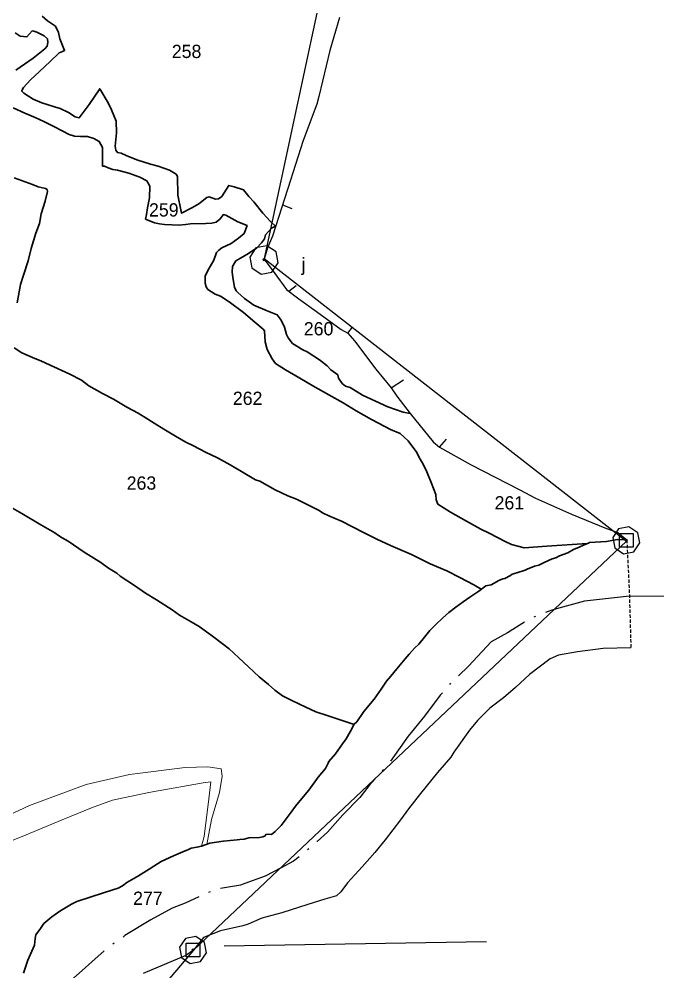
# Model space of a CAD drawing. Header units: millimetres. Extents: x -8 to 13596, y -8 to 3042.
# Drawn here: x 381.9 to 478.3, y 158.8 to 302.5 of the extents above; entities that cross this region are included whole.
import ezdxf

# ---------------------------------------------------------------- set-up
doc = ezdxf.new("R2010")
doc.units = ezdxf.units.MM
doc.header["$MEASUREMENT"] = 0
doc.linetypes.add('04b018', pattern=[5.49, 4.32, -0.54, 0.09, -0.54])
doc.linetypes.add('DASHED', pattern=[0.75, 0.5, -0.25])
for name, color, linetype in [('Image', 7, 'Continuous'), ('Line_River', 5, 'Continuous'), ('Line_Traverse', 160, 'Continuous'), ('Poly_Village_Bndry', 250, 'Continuous'), ('Sym_Stone_BandoBast_Chou Pat', 250, 'Continuous'), ('Sym_Stone_Munara', 250, 'Continuous'), ('Sym_Traverse_Stone', 5, 'Continuous'), ('Text_Survey_Gat_No', 7, 'Continuous'), ('Text_Traverse_Stone', 5, 'Continuous')]:
    doc.layers.add(name, color=color, linetype=linetype)
doc.layers.add('Line_Miscellaneous', color=4, linetype='Continuous', lineweight=20)
doc.layers.add('Poly_Survey_Bndry', color=250, linetype='Continuous', lineweight=30)
doc.layers.add('Village_Devide_Line', color=7, linetype='Continuous', true_color=0x000000)
doc.styles.add('Roman', font='Sakal_Marathi_N_Ship.TTF')
doc.styles.add('Text Map', font='')
doc.styles.get('Text Map').set_extended_font_data('Sakal Marathi')
picture_1 = doc.add_image_def('image1.jpg', size_in_pixel=(8950, 12638))

# ---------------------------------------------------------------- blocks, each defined once
blk = doc.blocks.new('Sym_Traverse_Stone')
at = {"layer": 'Sym_Traverse_Stone'}
blk.add_lwpolyline([(3.22, -0.65), (2.74, 1.82), (0.65, 3.22), (-1.82, 2.74), (-3.22, 0.65), (-2.74, -1.82), (-0.65, -3.22), (1.82, -2.74)], close=True, dxfattribs=at)
blk = doc.blocks.new('Sym_Bonda_Bast_Chou Pat')
at = {"color": 0}
blk.add_lwpolyline([(-1.65, -1.65), (-1.65, 1.65), (1.65, 1.65), (1.65, -1.65)], close=True, dxfattribs=at)
blk.add_circle((0.01, 0.03), 0.21, dxfattribs=at)
blk = doc.blocks.new('A$C49D600D6')
at = {"layer": 'Sym_Stone_BandoBast_Chou Pat'}
blk.add_blockref('Sym_Bonda_Bast_Chou Pat', (3.22, 3.22), dxfattribs=at)
at = {"layer": 'Sym_Traverse_Stone'}
blk.add_blockref('Sym_Traverse_Stone', (3.22, 3.22), dxfattribs=at)
blk = doc.blocks.new('MINOR TRAVERSE STATION')
at = {"linetype": 'Continuous'}
blk.add_hatch(color=0, dxfattribs=at).paths.add_polyline_path([(0.088, 0, 1), (-0.088, 0, 1)])
at = {"color": 0, "const_width": 0.00123}
blk.add_lwpolyline([(0.859, -0.557), (0, 1.044), (-0.859, -0.557)], close=True, dxfattribs=at)
at = {"color": 0}
blk.add_circle((0, 0), 0.0879, dxfattribs=at)

msp = doc.modelspace()

# ---------------------------------------------------------------- linework, layer by layer
at = {"layer": 'Line_Miscellaneous'}
for points in [[(360.84, 165.28), (357.33, 163.24), (351.98, 160.83), (349.01, 159.77), (347.69, 162.11), (352.98, 165.39), (360.08, 170.09), (363.34, 172.65), (366.9, 175.15), (371.44, 178.01), (377.01, 180.88), (383.48, 183.88), (392.06, 187.05), (398.57, 188.55), (406.98, 189.61), (410.42, 189.74), (412.42, 189.43), (412.55, 188.33), (412.17, 185.83), (410.95, 181.78), (410.22, 178.02)], [(364.43, 168.8), (370.33, 173.39), (371.92, 174.6), (375.72, 176.54), (382.99, 179.47), (388.44, 181.71), (392.84, 183.53), (396.01, 184.68), (401.47, 185.82), (409.69, 187.29), (410.86, 187.46), (410.57, 184.88), (409.85, 179.22), (409.44, 177.76)]]:
    msp.add_lwpolyline(points, dxfattribs=at)
at = {"layer": 'Line_River', "linetype": '04b018', "ltscale": 3, "flags": 128}
msp.add_lwpolyline([(474, 215.46), (467.22, 214.71), (463.89, 213.79), (462.28, 213.34), (459.03, 212.07), (455.62, 209.91), (453.12, 208.56), (449.75, 204.89), (447.05, 202.35), (445.46, 200.51), (443.08, 197.34), (440.62, 194.35), (437.64, 190.16), (434.73, 186.91), (433.31, 185.09), (430.76, 182.48), (428.43, 179.86), (426.87, 178.45), (424.33, 176.24), (423.34, 175.5), (421.46, 174.49), (419.07, 173.22), (415.99, 172.13), (415.32, 171.88), (412.09, 171.35), (410.18, 170.62), (407, 169.18), (404.99, 168.38), (401.8, 166.62), (397.89, 164.26), (395.07, 162.24), (392.9, 160.32), (391.42, 159.01), (389.73, 157.52), (387.69, 155.26), (386.7, 153.9), (384.93, 151.16), (384.02, 149.27), (382.87, 146.16), (381.64, 142.81), (380.57, 140.49), (380.02, 138.62), (379.01, 135.74), (378.01, 132.92), (376.9, 130.09), (376.08, 128.22), (375.56, 126.38), (374.41, 123.95), (373.15, 121.27), (371.54, 119.21), (369.86, 117.04), (368.04, 114.69), (366.48, 112.83), (364.41, 110.69), (361.77, 108.25), (359.59, 106.47), (356.18, 104.54), (353.99, 103.43), (351.78, 101.97), (349.23, 100.79), (345.6, 99.11), (344.27, 98.35), (342.36, 97.31), (339.09, 96.29), (336.98, 95.45), (334.73, 94.73), (331.25, 93.8), (329, 93.04), (326.58, 92.38), (322.46, 91.66), (319.56, 91.6), (316.98, 91.95), (312.88, 92.77), (310.31, 93.79), (307.03, 95.1), (303.13, 97.53), (300.48, 99.79), (297.01, 103.22), (293.72, 106.18), (290.27, 109.27), (289.84, 109.89), (287.78, 111.51), (284.27, 113.9), (282.27, 115.75), (278.88, 118.15), (275.53, 120.69), (272.24, 122.83), (269.97, 124.04), (267.67, 125.07), (264.21, 126.3), (258.61, 128.06), (253.93, 129.54), (251.42, 130.33), (248.84, 130.84), (245.86, 131.77), (245.1, 132), (242.25, 132.94), (239.12, 133.96), (237.37, 134.53), (233.53, 135.45), (230.69, 136.07), (228.14, 136.85), (224.37, 138.2), (221.87, 139.1), (217.84, 140.4), (213.07, 141.87), (209.75, 142.89), (206.62, 143.99), (204.58, 144.83), (200.88, 145.61), (196.49, 147.14), (192.52, 148.67), (189.82, 149.54), (187.14, 150.4), (184.06, 151.39), (182.32, 152.21), (179.42, 153.01), (177.51, 153.54), (175.52, 153.98)], dxfattribs=at)
at = {"layer": 'Line_Traverse'}
msp.add_lwpolyline([(55.14, 446.99), (100.19, 454.58), (104.47, 455.78), (224.77, 473.11), (461.17, 463.41), (418.9, 266.35), (473.54, 223.76), (408.25, 162.09), (348.15, 91.29), (230.73, 129.78), (178.95, 201.71), (100.39, 217.95), (74.08, 298.71), (55.02, 301.46)], dxfattribs=at)
at = {"layer": 'Poly_Survey_Bndry'}
for points in [[(440.92, 243.02), (439.86, 243.2), (437.54, 243.98), (435.68, 244.86), (433.73, 245.78), (431.88, 246.92), (431.19, 247.12), (430.64, 247.54), (430.11, 248.32), (430.01, 248.81), (428.95, 249.56), (428.41, 250.19), (427.24, 251.07), (425.4, 252.29), (424.72, 252.59), (423.18, 253.57), (422.5, 254.4), (422.24, 254.93), (421.95, 255.99), (421.48, 257.08), (420.86, 257.85), (419.37, 258.47), (417.35, 259.32), (415.93, 260.36), (414.91, 261.23), (414.65, 261.47), (414.42, 262.04), (414.18, 263.52), (414.05, 264.36), (414.12, 265.14), (414.49, 265.75), (414.64, 266.01), (415.3, 266.43), (416.55, 267.11), (417.78, 267.97), (418.51, 268.74), (418.94, 269.32), (419.1, 269.96), (420, 270.95), (420.63, 271.25), (419.87, 271.96), (418.67, 273.2), (417.35, 274.91), (416.57, 275.73), (415.78, 276.72), (414.36, 277.2), (413.56, 277.38), (412.85, 276.28), (412.49, 275.71), (411.99, 275.35), (411.55, 275.3), (410.6, 275.65), (410.27, 275.55), (409.03, 274.59), (407.97, 274.03), (406.4, 273.21), (406.3, 273.73), (405.86, 275.91), (405.8, 278.73), (405.61, 279.08), (404.59, 279.67), (402.92, 280.27), (401.76, 280.6), (399.67, 281.26), (398.08, 281.92), (397.3, 282.24), (396.75, 282.33), (396.52, 282.72), (396.43, 283.32), (396.63, 285.33), (396.56, 287.09), (395.84, 288.77), (395.38, 289.84), (394.1, 291.96), (392.47, 289.57), (390.97, 287.56), (390.38, 287.71), (389.35, 288.4), (388.13, 288.97), (387.25, 289.24), (385.34, 289.82), (384.04, 290.41), (382.65, 291.29), (382.33, 291.58), (382.32, 291.71), (382.58, 292.14), (383.63, 293.31), (385.01, 294.57), (386.59, 296.07), (387.99, 297.4), (388.47, 297.59), (388.77, 297.72), (388.28, 298.97), (388.08, 299.47), (387.88, 300.43), (387.39, 301.41), (386.22, 302.23), (385.42, 302.93)], [(381.33, 300.41), (382.1, 299.9), (383.11, 299.78), (383.87, 300.68), (384.14, 300.66), (384.62, 300.51), (385.71, 299.93), (386.22, 299.49), (386.28, 298.94), (386.13, 298.4), (385.79, 297.97), (384.03, 296.58), (381.42, 294.79)], [(467.64, 223.38), (461.55, 222.99), (458.1, 222.73), (456.22, 223.23), (455.18, 223.76), (454.2, 224.25), (452.72, 225), (451.58, 225.54), (449.4, 226.77), (447, 228.12), (445.11, 229.31), (444.85, 230), (444.78, 230.78), (444.07, 232.58), (443.42, 234.22), (442.87, 235.35), (442.29, 236.36), (441.91, 237.11), (440.6, 238.85), (439.4, 239.98), (437.98, 240.57), (436.17, 241.52), (435.1, 242.08), (432.8, 243.39), (430.83, 244.59), (428.63, 245.79), (426.26, 247.18), (424.3, 248.33), (422.13, 249.6), (420.63, 250.56), (420.08, 251.23), (419.36, 252.67), (419.03, 253.79), (418.96, 255.45), (418.76, 255.7), (417.47, 256.77), (415.79, 258.22), (413.6, 259.84), (412.3, 260.69), (411.48, 261), (410.39, 261.7), (410.13, 262.09), (409.98, 262.64), (409.99, 263.71), (410.42, 264.57), (411.3, 266.11), (411.68, 267.28), (412.06, 267.61), (412.49, 267.98), (413.91, 268.65), (415.04, 269.42), (415.9, 270.16), (416.33, 271.34), (414.91, 271.9), (413.11, 272.88), (412.74, 273), (412.21, 272.28), (411.65, 271.83), (411.01, 271.7), (410.09, 271.65), (407.79, 271.61), (407.03, 271.48), (406.06, 271.42), (403.88, 271.5), (403.12, 271.59), (402.33, 271.77), (401, 272.31), (401.14, 273.01), (401.29, 274.03), (401.61, 275.51), (401.66, 277.29), (401.18, 278.08), (400.14, 278.61), (398.46, 279.25), (396.75, 279.68), (396.07, 279.77), (395.38, 280.06), (394.82, 280.3), (394.48, 280.3), (394.5, 283.1), (394.01, 284.02), (393.2, 284.48), (392.22, 284.77), (391.2, 284.77), (390.27, 284.84), (389.47, 285.05), (388.44, 285.63), (387.04, 286.35), (385.64, 287.02), (384.35, 287.63), (382.78, 288.28), (381.04, 289.09)], [(381.16, 278.53), (383.96, 277.51), (384.82, 277.2), (385.91, 276.93), (386.15, 276.76), (386.2, 276.45), (385.83, 275.03), (385.26, 273.13), (384.99, 271.65), (384.46, 270.2), (383.73, 267.89), (383.27, 266.03), (382.57, 263.84), (382.13, 262.44), (381.63, 259.67)], [(381.19, 252.88), (382.32, 252.16), (383.95, 251.43), (385.3, 250.87), (387.14, 250.02), (389.55, 248.92), (391.36, 248), (392.46, 247.19), (394.51, 246.01), (396.16, 245.14), (398.17, 243.96), (399.87, 243.06), (401.36, 242.12), (402.29, 241.53), (403.75, 240.61), (405.53, 239.56), (407.07, 238.65), (408.24, 238.1), (410.02, 237.17), (411.86, 236.29), (413.79, 235.27), (415.48, 234.26), (417.58, 233), (418.26, 232.8), (420.58, 231.49), (422.49, 230.57), (423.75, 230.06), (425.38, 229.26), (427.07, 228.44), (427.82, 227.96), (428.67, 227.54), (430.58, 226.74), (433.87, 225.06), (435.9, 224.03), (437.96, 223.09), (441.12, 221.73), (443.93, 220.34), (446.45, 219.28), (448.4, 218.28), (450.55, 217.18), (451.64, 216.49)], [(380.23, 229.12), (382.33, 227.94), (385.19, 226.2), (387.29, 225.02), (387.85, 224.6), (388.44, 224.25), (389.33, 223.73), (391.74, 222.1), (394.25, 220.52), (395.41, 219.68), (396.65, 218.9), (397.17, 218.47), (399.31, 217.08), (400.98, 215.88), (402.63, 214.88), (405.02, 213.39), (406.13, 212.59), (407.9, 211.58), (409.11, 210.89), (411.11, 209.43), (412.57, 208.29), (413.62, 207.49), (415.79, 205.49), (418.15, 203.3), (419.55, 202.11), (420.52, 201.29), (421.66, 200.44), (423.05, 199.71), (425.2, 198.71), (426.7, 198), (428.57, 197.39), (431.55, 196.41), (432.46, 196.11)], [(407.9, 177.45), (408.74, 177.58), (409.44, 177.76), (410.71, 178.19), (412.69, 178.49), (414.83, 178.7), (415.2, 178.74), (415.88, 178.8), (416.58, 178.99), (418.2, 179.08), (418.68, 179.17), (419.05, 179.31), (419.17, 179.53), (419.6, 179.55), (419.98, 179.51), (420.57, 179.98), (421.45, 180.88), (422.36, 182.08), (422.96, 182.87), (423.63, 183.77), (424.85, 185.26), (425.61, 186.2), (427.06, 188.18), (428.13, 189.48), (428.53, 190.25), (428.65, 190.5), (429.64, 191.67), (430.73, 193.19), (431.27, 193.93), (431.91, 195.11), (432.49, 196.17), (432.89, 196.52), (433.95, 198.05), (435.51, 199.91), (436.55, 201.43), (437.37, 202.65), (438.01, 203.41), (438.92, 204.47), (440.16, 205.98), (440.76, 206.72), (441.57, 207.6), (442.23, 208.22), (443.07, 209.27), (443.5, 209.79), (443.89, 210.26), (444.76, 211.15), (445.82, 212.13), (446.74, 212.98), (447.83, 213.77), (448.94, 214.58), (449.94, 215.29), (451.26, 216.22), (452.34, 216.99), (453.13, 217.16), (454.32, 217.82), (454.89, 218.07), (455.23, 218.1), (456.04, 218.59), (456.33, 218.76), (457.04, 218.95), (458.25, 219.38), (458.59, 219.5), (459.7, 219.95), (460.35, 220.12), (461.16, 220.51), (462.36, 221.08), (462.89, 221.21), (463.43, 221.52), (464.69, 221.98), (465.58, 222.48), (466.43, 222.85), (467.07, 223.13), (467.82, 223.46), (467.97, 223.55), (470.57, 223.71), (472.18, 224.02), (473.61, 223.96)], [(382.58, 158.61), (383.25, 160.57), (384.25, 162.84), (384.32, 163.81), (384.46, 164.38), (385.15, 165.36), (385.65, 166.08), (386.87, 167.1), (388.08, 167.97), (389.85, 169.02), (390.64, 169.39), (392.92, 170.16), (396.05, 171.17), (396.87, 171.43), (397.52, 171.77), (398.16, 172.25), (399.96, 173.28), (401.55, 174.29), (402.25, 174.72), (403.37, 175.43), (405.21, 176.29), (406.63, 176.88), (407.46, 177.26), (407.9, 177.45)]]:
    msp.add_lwpolyline(points, dxfattribs=at)
at = {"layer": 'Poly_Village_Bndry'}
for points in [[(430.28, 302.7), (428.78, 297.76), (427.14, 290.82), (426.86, 289.65), (424.79, 284.14), (422.46, 276.92), (420.14, 269.72), (419.42, 267.97), (418.88, 266.29), (420.5, 264.12), (422.25, 261.71), (424.13, 260.28), (426.77, 258.37), (430.53, 255.64), (431.5, 255.13), (432.53, 253.96), (435.74, 249.67), (438.07, 246.88), (438.92, 245.63), (440.92, 243.02), (444.41, 238.72), (445.35, 237.9), (450.02, 235.32), (457.48, 231.48), (459.85, 230.25), (465.26, 227.82), (470.55, 225.63), (472.28, 225.04), (473.61, 223.96)], [(474.22, 207.65), (470.05, 207.55), (466.19, 207.07), (463.3, 206.53), (462.07, 206.02), (458.93, 203.63), (456.83, 201.69), (455, 200.11), (452.96, 198.55), (451.08, 196.72), (449.89, 195.24), (447.49, 191.92), (447.06, 191.16), (445.06, 188.88), (442.48, 185.71), (440.67, 183.37), (439.49, 181.71), (437.13, 178.71), (435.6, 176.78), (433.69, 174.65), (431.49, 172.21), (430.45, 170.89), (429.81, 170.27), (428.07, 169.76), (425.49, 168.98), (421.54, 167.7), (418.54, 166.88), (416.5, 166.01), (415.66, 165.74), (412.33, 164.96), (409.74, 163.98), (408.25, 162.09), (407.06, 161.27), (400.65, 158.53)]]:
    msp.add_lwpolyline(points, dxfattribs=at)
at = {"layer": 'Poly_Village_Bndry', "linetype": 'DASHED'}
msp.add_lwpolyline([(473.61, 223.94), (474, 215.69), (474.22, 207.69)], dxfattribs=at)
at = {"layer": 'Sym_Stone_Munara'}
for points in [[(421.67, 274.47), (423.09, 273.92)], [(422.63, 261.42), (423.7, 262.28)], [(431.5, 255.13), (432.23, 256.02)], [(438.07, 246.88), (439.91, 248.07)], [(445.35, 237.9), (446.42, 239.12)]]:
    msp.add_lwpolyline(points, dxfattribs=at)
at = {"layer": 'Village_Devide_Line'}
for points in [[(474, 215.46), (503.82, 215.48)], [(412.88, 162.74), (452.44, 163.4)]]:
    msp.add_lwpolyline(points, dxfattribs=at)

# ---------------------------------------------------------------- block references
at = {"layer": 'Sym_Stone_Munara'}
for name, p, xscale, yscale, zscale in [('MINOR TRAVERSE STATION', (418.9, 266.18), 1.877313386862657, 1.877313386862657, 1.877313386862657), ('A$C49D600D6', (471.5, 221.85), 0.6299795058850268, 0.6299795058850268, 0.6299795058850268), ('A$C49D600D6', (406.13, 160.07), 0.6299795058850268, 0.6299795058850268, 0.6299795058850268)]:
    msp.add_blockref(name, p, dxfattribs=dict(at, xscale=xscale, yscale=yscale, zscale=zscale))
at = {"layer": 'Sym_Traverse_Stone', "xscale": 0.6656273457135518, "yscale": 0.6656273457135518, "zscale": 0.6656273457135518}
msp.add_blockref('Sym_Traverse_Stone', (418.86, 266.15), dxfattribs=at)

# ---------------------------------------------------------------- texts
at = {"layer": 'Text_Survey_Gat_No', "style": 'Text Map'}
for s, p in [('258', (404.96, 296.6)), ('259', (401.52, 272.7)), ('260', (424.88, 254.78)), ('262', (414.17, 244.29)), ('263', (398.15, 231.51)), ('261', (453.66, 228.53)), ('277', (399.12, 168.9))]:
    msp.add_text(s, height=2, dxfattribs=at).set_placement(p)
at = {"layer": 'Text_Traverse_Stone', "style": 'Roman'}
msp.add_text('j', height=2, dxfattribs=at).set_placement((424.54, 264.49))

# ---------------------------------------------------------------- pictures from other files: only their frames are drawn
at = {"layer": 'Image'}
image = msp.add_image(picture_1, insert=(0, 0), size_in_units=(568.33, 802.51), dxfattribs=at)
image.dxf.flags = 7

doc.saveas('drawing.dxf')
